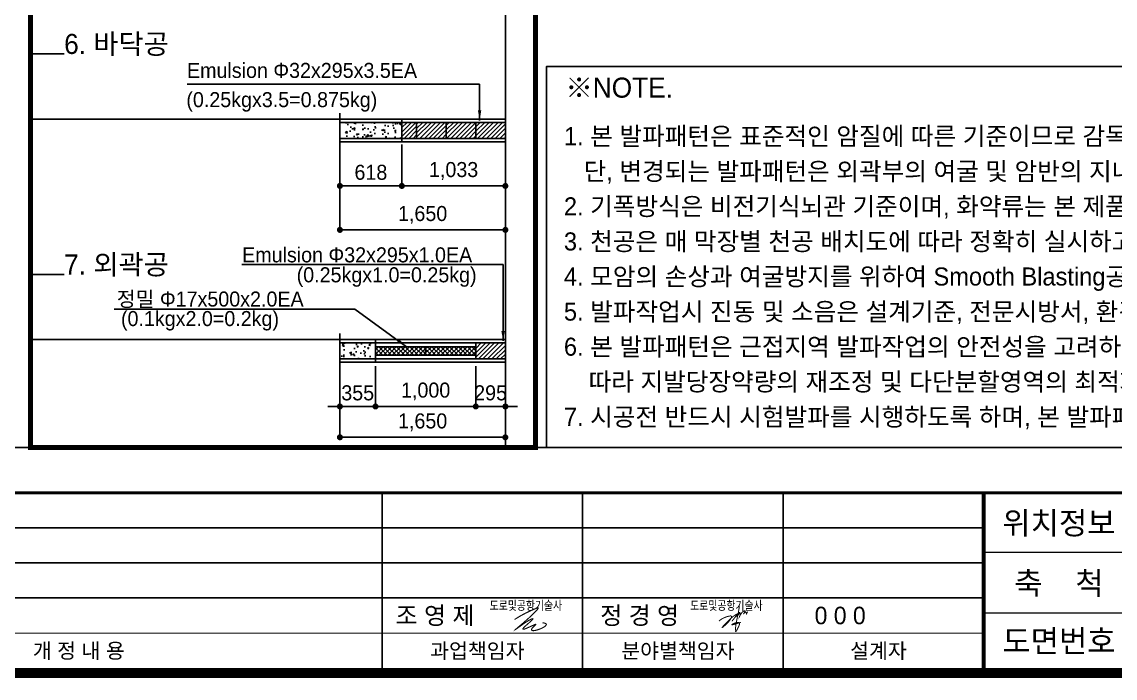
# Model space of a CAD drawing. Extents: x -689 to 317106, y 182884 to 219577.
# Drawn here: x 169863 to 180766, y 183834 to 190381 of the extents above; entities that cross this region are included whole.
import ezdxf
from ezdxf.enums import TextEntityAlignment as Align

# ---------------------------------------------------------------- set-up
doc = ezdxf.new("R2010")
doc.units = 0
doc.header["$LTSCALE"] = 500
doc.header["$MEASUREMENT"] = 0
doc.layers.get('DEFPOINTS').update_dxf_attribs({"color": 55})
doc.layers.add('0-251', color=7, linetype='Continuous', true_color=0x6e6e6e)
doc.layers.add('0-252', color=7, linetype='Continuous', true_color=0xa0a0a0)
for name, color, linetype in [('A-DIM01', 1, 'Continuous'), ('CX-BORD-LIN1', 7, 'Continuous'), ('CX-BORD-LIN2', 7, 'Continuous'), ('CZ-TEX0', 7, 'Continuous'), ('CZ-TEX1', 7, 'Continuous'), ('CZ-TEX2', 7, 'Continuous'), ('CZ-TEX3', 7, 'Continuous'), ('CZ-TEXT', 3, 'Continuous'), ('CZ-TEXT-04', 6, 'Continuous'), ('TU-BLOCK-DMP', 7, 'Continuous'), ('TU-BLOCK-EXP', 1, 'Continuous'), ('TU-HOLE-EXEC', 3, 'Continuous'), ('TU-LEAD-LINE', 1, 'Continuous'), ('TU-LEAD-TEX1', 3, 'Continuous')]:
    doc.layers.add(name, color=color, linetype=linetype)
doc.styles.add('GTXT', font='')
doc.styles.add('TB_BTXT', font='')
doc.styles.add('TB_TEXT', font='')
doc.styles.add('돋움', font='')
doc.styles.add('돋움체', font='')
doc.styles.get('GTXT').set_extended_font_data('Dotum')
doc.styles.get('TB_BTXT').set_extended_font_data('Dotum')
doc.styles.get('TB_TEXT').set_extended_font_data('Dotum')
doc.styles.get('돋움').set_extended_font_data('Dotum')
doc.styles.get('돋움체').set_extended_font_data('Dotum')
doc.linetypes.add('CFZ008', pattern='A,0.9,-0.2,[106,KHCLINE.shx,S=0.00606,R=180,X=0,Y=0],0.9', length=2)
doc.dimstyles.new('D_50', dxfattribs={"dimscale": 50, "dimtxt": 3, "dimasz": 1.2, "dimexe": 0, "dimexo": 0, "dimgap": 1.2, "dimtad": 1, "dimdec": 0, "dimrnd": 0.0005, "dimdsep": 46, "dimlunit": 6, "dimtxsty": '돋움체', "dimblk": 'DOT', "dimcen": 0.09, "dimclrd": 1, "dimclre": 1, "dimclrt": 1, "dimaunit": 1, "dimadec": 0, "dimazin": 0, "dimtfac": 1, "dimtdec": 0, "dimtix": 1, "dimtmove": 2, "dimatfit": 0, "dimfxl": 1, "dimtvp": 2, "dimtolj": 1, "dimtzin": 0, "dimlwd": -1, "dimlwe": -1, "dimarcsym": 0})

# ---------------------------------------------------------------- blocks, each defined once
blk = doc.blocks.new('_Dot')
at = {"color": 0, "linetype": 'ByBlock', "lineweight": -2}
blk.add_line((-0.5, 0), (-1, 0), dxfattribs=at)
at = {"color": 0, "linetype": 'ByBlock', "const_width": 0.5}
blk.add_lwpolyline([(-0.25, 0, 1), (0.25, 0, 1)], format="xyb", close=True, dxfattribs=at)
blk = doc.blocks.new('*D223')
at = {"layer": 'A-DIM01', "color": 1, "ltscale": 10, "transparency": 16777216}
for p, q in [((174389.8041586591, 186945.8605255199), (174389.8041586591, 186544.2786916251)), ((174684.804158681, 186945.8605255199), (174684.804158681, 186544.2786916251)), ((174329.8041586591, 186544.2786916251), (174269.8041586591, 186544.2786916251)), ((174389.8041586591, 186544.2786916251), (174684.804158681, 186544.2786916251)), ((174744.804158681, 186544.2786916251), (174804.804158681, 186544.2786916251))]:
    blk.add_line(p, q, dxfattribs=at)
at = {"layer": 'DEFPOINTS', "color": 0, "ltscale": 10, "transparency": 16777216}
for p in [(174389.8041586591, 186945.8605255199), (174684.804158681, 186945.8605255199), (174684.804158681, 186544.2786916251)]:
    blk.add_point(p, dxfattribs=at)
at = {"layer": 'A-DIM01', "color": 1, "ltscale": 10, "transparency": 16777216, "xscale": 60, "yscale": 60, "zscale": 60}
blk.add_blockref('_Dot', (174389.8041586591, 186544.2786916251), dxfattribs=at)
at = {"layer": 'A-DIM01', "color": 1, "ltscale": 10, "transparency": 16777216, "xscale": 60, "yscale": 60, "zscale": 60, "rotation": 180}
blk.add_blockref('_Dot', (174684.804158681, 186544.2786916251), dxfattribs=at)
at = {"layer": 'A-DIM01', "color": 1, "ltscale": 10, "transparency": 16777216, "insert": (174537.3041586701, 186679.3804555328), "char_height": 150, "attachment_point": 5, "style": '돋움체'}
blk.add_mtext('\\A1;295', dxfattribs=at)
blk = doc.blocks.new('*D224')
at = {"layer": 'A-DIM01', "color": 1, "ltscale": 10, "transparency": 16777216}
for p, q in [((173034.804158674, 186636.3246527075), (173034.804158674, 186236.8717221009)), ((174684.804158681, 186636.3246527075), (174684.804158681, 186236.8717221009)), ((173094.804158674, 186236.8717221009), (174624.804158681, 186236.8717221009))]:
    blk.add_line(p, q, dxfattribs=at)
at = {"layer": 'DEFPOINTS', "color": 0, "ltscale": 10, "transparency": 16777216}
for p in [(173034.804158674, 186636.3246527075), (174684.804158681, 186636.3246527075), (174684.804158681, 186236.8717221009)]:
    blk.add_point(p, dxfattribs=at)
at = {"layer": 'A-DIM01', "color": 1, "ltscale": 10, "transparency": 16777216, "xscale": 60, "yscale": 60, "zscale": 60, "rotation": 180}
blk.add_blockref('_Dot', (173034.804158674, 186236.8717221009), dxfattribs=at)
at = {"layer": 'A-DIM01', "color": 1, "ltscale": 10, "transparency": 16777216, "xscale": 60, "yscale": 60, "zscale": 60}
blk.add_blockref('_Dot', (174684.804158681, 186236.8717221009), dxfattribs=at)
at = {"layer": 'A-DIM01', "color": 1, "ltscale": 10, "transparency": 16777216, "insert": (173859.8041586775, 186386.4239609068), "char_height": 150, "attachment_point": 5, "style": '돋움체'}
blk.add_mtext('\\A1;1,650', dxfattribs=at)
blk = doc.blocks.new('*D225')
at = {"layer": 'A-DIM01', "color": 1, "ltscale": 10, "transparency": 16777216}
for p, q in [((173389.804158668, 186945.8605255199), (173389.804158668, 186544.2786916251)), ((174389.8041586591, 186945.8605255199), (174389.8041586591, 186544.2786916251)), ((173449.804158668, 186544.2786916251), (174329.8041586591, 186544.2786916251))]:
    blk.add_line(p, q, dxfattribs=at)
at = {"layer": 'DEFPOINTS', "color": 0, "ltscale": 10, "transparency": 16777216}
for p in [(173389.804158668, 186945.8605255199), (174389.8041586591, 186945.8605255199), (174389.8041586591, 186544.2786916251)]:
    blk.add_point(p, dxfattribs=at)
at = {"layer": 'A-DIM01', "color": 1, "ltscale": 10, "transparency": 16777216, "xscale": 60, "yscale": 60, "zscale": 60, "rotation": 180}
blk.add_blockref('_Dot', (173389.804158668, 186544.2786916251), dxfattribs=at)
at = {"layer": 'A-DIM01', "color": 1, "ltscale": 10, "transparency": 16777216, "xscale": 60, "yscale": 60, "zscale": 60}
blk.add_blockref('_Dot', (174389.8041586591, 186544.2786916251), dxfattribs=at)
at = {"layer": 'A-DIM01', "color": 1, "ltscale": 10, "transparency": 16777216, "insert": (173889.8041586636, 186693.8309304311), "char_height": 150, "attachment_point": 5, "style": '돋움체'}
blk.add_mtext('\\A1;1,000', dxfattribs=at)
blk = doc.blocks.new('*D226')
at = {"layer": 'A-DIM01', "color": 1, "ltscale": 10, "transparency": 16777216}
for p, q in [((173034.804158674, 186945.8605255199), (173034.804158674, 186544.2786916251)), ((173389.804158668, 186945.8605255199), (173389.804158668, 186544.2786916251)), ((172974.804158674, 186544.2786916251), (172914.804158674, 186544.2786916251)), ((173034.804158674, 186544.2786916251), (173389.804158668, 186544.2786916251)), ((173449.804158668, 186544.2786916251), (173509.804158668, 186544.2786916251))]:
    blk.add_line(p, q, dxfattribs=at)
at = {"layer": 'DEFPOINTS', "color": 0, "ltscale": 10, "transparency": 16777216}
for p in [(173034.804158674, 186945.8605255199), (173389.804158668, 186945.8605255199), (173389.804158668, 186544.2786916251)]:
    blk.add_point(p, dxfattribs=at)
at = {"layer": 'A-DIM01', "color": 1, "ltscale": 10, "transparency": 16777216, "xscale": 60, "yscale": 60, "zscale": 60}
blk.add_blockref('_Dot', (173034.804158674, 186544.2786916251), dxfattribs=at)
at = {"layer": 'A-DIM01', "color": 1, "ltscale": 10, "transparency": 16777216, "xscale": 60, "yscale": 60, "zscale": 60, "rotation": 180}
blk.add_blockref('_Dot', (173389.804158668, 186544.2786916251), dxfattribs=at)
at = {"layer": 'A-DIM01', "color": 1, "ltscale": 10, "transparency": 16777216, "insert": (173212.304158671, 186679.3804555328), "char_height": 150, "attachment_point": 5, "style": '돋움체'}
blk.add_mtext('\\A1;355', dxfattribs=at)
blk = doc.blocks.new('*D242')
at = {"layer": 'A-DIM01', "color": 1, "ltscale": 10, "transparency": 16777216}
for p, q in [((173652.3041586815, 189159.2786916251), (173652.3041586815, 188744.2786916251)), ((174684.8041586815, 189159.2786916251), (174684.8041586815, 188744.2786916251)), ((173712.3041586815, 188744.2786916251), (174624.8041586815, 188744.2786916251))]:
    blk.add_line(p, q, dxfattribs=at)
at = {"layer": 'DEFPOINTS', "color": 0, "ltscale": 10, "transparency": 16777216}
for p in [(173652.3041586815, 189159.2786916251), (174684.8041586815, 189159.2786916251), (174684.8041586815, 188744.2786916251)]:
    blk.add_point(p, dxfattribs=at)
at = {"layer": 'A-DIM01', "color": 1, "ltscale": 10, "transparency": 16777216, "xscale": 60, "yscale": 60, "zscale": 60, "rotation": 180}
blk.add_blockref('_Dot', (173652.3041586815, 188744.2786916251), dxfattribs=at)
at = {"layer": 'A-DIM01', "color": 1, "ltscale": 10, "transparency": 16777216, "xscale": 60, "yscale": 60, "zscale": 60}
blk.add_blockref('_Dot', (174684.8041586815, 188744.2786916251), dxfattribs=at)
at = {"layer": 'A-DIM01', "color": 1, "ltscale": 10, "transparency": 16777216, "insert": (174168.5541586815, 188893.8309304311), "char_height": 150, "attachment_point": 5, "style": '돋움체'}
blk.add_mtext('\\A1;1,033', dxfattribs=at)
blk = doc.blocks.new('*D243')
at = {"layer": 'A-DIM01', "color": 1, "ltscale": 10, "transparency": 16777216}
for p, q in [((173034.804158674, 189159.2786916251), (173034.804158674, 188744.2786916251)), ((173652.3041586815, 189159.2786916251), (173652.3041586815, 188744.2786916251)), ((173094.804158674, 188744.2786916251), (173592.3041586815, 188744.2786916251))]:
    blk.add_line(p, q, dxfattribs=at)
at = {"layer": 'DEFPOINTS', "color": 0, "ltscale": 10, "transparency": 16777216}
for p in [(173034.804158674, 189159.2786916251), (173652.3041586815, 189159.2786916251), (173652.3041586815, 188744.2786916251)]:
    blk.add_point(p, dxfattribs=at)
at = {"layer": 'A-DIM01', "color": 1, "ltscale": 10, "transparency": 16777216, "xscale": 60, "yscale": 60, "zscale": 60, "rotation": 180}
blk.add_blockref('_Dot', (173034.804158674, 188744.2786916251), dxfattribs=at)
at = {"layer": 'A-DIM01', "color": 1, "ltscale": 10, "transparency": 16777216, "xscale": 60, "yscale": 60, "zscale": 60}
blk.add_blockref('_Dot', (173652.3041586815, 188744.2786916251), dxfattribs=at)
at = {"layer": 'A-DIM01', "color": 1, "ltscale": 10, "transparency": 16777216, "insert": (173343.5541586778, 188879.3804555328), "char_height": 150, "attachment_point": 5, "style": '돋움체'}
blk.add_mtext('\\A1;618', dxfattribs=at)
blk = doc.blocks.new('*D244')
at = {"layer": 'A-DIM01', "color": 1, "ltscale": 10, "transparency": 16777216}
for p, q in [((173034.804158674, 188836.3246527075), (173034.804158674, 188305.8605255155)), ((174684.8041586815, 188836.3246527075), (174684.8041586815, 188305.8605255155)), ((173094.804158674, 188305.8605255155), (174624.8041586815, 188305.8605255155))]:
    blk.add_line(p, q, dxfattribs=at)
at = {"layer": 'DEFPOINTS', "color": 0, "ltscale": 10, "transparency": 16777216}
for p in [(173034.804158674, 188836.3246527075), (174684.8041586815, 188836.3246527075), (174684.8041586815, 188305.8605255155)]:
    blk.add_point(p, dxfattribs=at)
at = {"layer": 'A-DIM01', "color": 1, "ltscale": 10, "transparency": 16777216, "xscale": 60, "yscale": 60, "zscale": 60, "rotation": 180}
blk.add_blockref('_Dot', (173034.804158674, 188305.8605255155), dxfattribs=at)
at = {"layer": 'A-DIM01', "color": 1, "ltscale": 10, "transparency": 16777216, "xscale": 60, "yscale": 60, "zscale": 60}
blk.add_blockref('_Dot', (174684.8041586815, 188305.8605255155), dxfattribs=at)
at = {"layer": 'A-DIM01', "color": 1, "ltscale": 10, "transparency": 16777216, "insert": (173859.8041586778, 188455.4127643215), "char_height": 150, "attachment_point": 5, "style": '돋움체'}
blk.add_mtext('\\A1;1,650', dxfattribs=at)
blk = doc.blocks.new('H32X295X1E')
at = {"layer": 'TU-BLOCK-EXP'}
h = blk.add_hatch(dxfattribs=at)
h.set_pattern_fill('ANSI31', color=256, scale=250, style=0)
h.set_pattern_definition([(45, (-316155.434745038, 427992.1102544627), (-22.09708691207961, 22.09708691207961), [])])
h.paths.add_polyline_path([(295, 0), (295, 160), (0, 160), (0, 0)])
at = {"layer": 'TU-BLOCK-EXP', "color": 7}
for p, q in [((0, 160), (0, 0)), ((295, 160), (295, 0)), ((295, 0), (0, 0))]:
    blk.add_line(p, q, dxfattribs=at)
blk.add_lwpolyline([(295, 160), (0, 160)], dxfattribs=at)
blk = doc.blocks.new('H32X295X0.5E')
at = {"layer": 'TU-BLOCK-EXP'}
h = blk.add_hatch(dxfattribs=at)
h.set_pattern_fill('ANSI31', color=256, scale=250, style=0)
h.set_pattern_definition([(45, (-316532.5213259541, 427992.1102544627), (-22.09708691207961, 22.09708691207961), [])])
h.paths.add_polyline_path([(147.5, 160), (0, 160), (0, 0), (147.5, 0)])
at = {"layer": 'TU-BLOCK-EXP', "color": 7}
for p, q in [((0, 160), (0, 0)), ((147.5, 160), (147.5, 0)), ((147.5, 0), (0, 0))]:
    blk.add_line(p, q, dxfattribs=at)
blk.add_lwpolyline([(147.5, 160), (0, 160)], dxfattribs=at)
blk = doc.blocks.new('H17X500X1E')
at = {"layer": 'TU-BLOCK-EXP'}
h = blk.add_hatch(dxfattribs=at)
h.set_pattern_fill('ANSI37', color=256, scale=250, style=0)
h.set_pattern_definition([(45, (-281226.4532083289, 427977.5953124692), (-22.09708691207961, 22.09708691207961), []), (135, (-281226.4532083289, 427977.5953124692), (-22.09708691207961, -22.09708691207961), [])])
h.paths.add_polyline_path([(500, 0), (500, 85), (0, 85), (0, 0)])
at = {"layer": 'TU-BLOCK-EXP', "color": 7}
for p, q in [((499.9999999912689, 85), (0, 85)), ((0, 0), (0, 85)), ((499.9999999912689, 0), (0, 0)), ((499.9999999912689, 85), (499.9999999912689, 0))]:
    blk.add_line(p, q, dxfattribs=at)
blk = doc.blocks.new('CXBLKA1')
at = {"layer": 'CX-BORD-LIN1', "color": 7, "const_width": 1.999999999999979}
blk.add_lwpolyline([(820.9999999999914, 19.99999999999977), (24.99999999999977, 19.99999999999977), (24.99999999999977, 573.9999999999941), (820.9999999999914, 573.9999999999941)], close=True, dxfattribs=at)
at = {"layer": 'CX-BORD-LIN1', "color": 7}
for points, const_width in [([(820.9999999999914, 55.99999999999943), (24.99999999999977, 55.99999999999943)], 0.5999999999999936), ([(610.9999999999934, 19.99999999999977), (610.9999999999934, 55.99999999999943)], 0.7999999999999916)]:
    blk.add_lwpolyline(points, dxfattribs=dict(at, const_width=const_width))
at = {"layer": 'CX-BORD-LIN2', "color": 7}
for points in [[(490.9999999999948, 19.99999999999977), (490.9999999999948, 55.99999999999943)], [(530.9999999999943, 19.99999999999977), (530.9999999999943, 55.99999999999943)], [(570.9999999999939, 19.99999999999977), (570.9999999999939, 55.99999999999943)], [(610.9999999999934, 48.99999999999943), (304.9999999999968, 48.99999999999943)], [(610.9999999999934, 41.99999999999955), (304.9999999999968, 41.99999999999955)], [(610.9999999999934, 34.99999999999966), (304.9999999999968, 34.99999999999966)]]:
    blk.add_lwpolyline(points, dxfattribs=at)
for points, const_width in [([(710.9999999999925, 44.10621899999956), (610.9998389999935, 44.10621899999956)], 0.2999999999999968), ([(820.9999999999914, 31.99999999999966), (611.0022599999936, 31.99999999999966)], 0.2999999999999968), ([(610.9999999999934, 27.99999999999966), (304.9999999999968, 27.99999999999966)], 0.1999999999999979)]:
    blk.add_lwpolyline(points, dxfattribs=dict(at, const_width=const_width))
at = {"layer": 'CZ-TEX2', "color": 7}
for points, const_width in [([(517.4242856789705, 30.69453167305539), (517.9625601784004, 31.04163814893975), (518.4975783559556, 31.3612192596702), (519.0216778728372, 31.65325161436592), (519.5271963902492, 31.91771182214614), (520.0064715693991, 32.15457649213005), (520.4518410714859, 32.36382223342891), (520.8556425577157, 32.54542565516596), (521.2102136892925, 32.6993633664564), (521.5091539254774, 32.82520711158924), (521.7511099177555, 32.92090917554099), (521.935990115658, 32.98401697846591), (522.063702968734, 33.01207794050635), (522.1341569265127, 33.00263948181253), (522.1472604385417, 32.95324902253486), (522.1029219543519, 32.86145398281953), (522.0010499234891, 32.72480178282083), (521.8426997528691, 32.54233354912464), (521.6335146789484, 32.31906523410269), (521.3802848955579, 32.06150649655427), (521.0898005965372, 31.77616699529469), (520.7688519757203, 31.46955638913116), (520.4242292269399, 31.14818433687498), (520.0627225440338, 30.81856049732949), (519.6911221208361, 30.48719452930984), (519.317204593311, 30.16100103565844), (518.9526923659323, 29.84851439540523), (518.6102942853071, 29.55867393160727), (518.302719198039, 29.30041896733362), (518.0426759507322, 29.08268882564533), (517.8428733899932, 28.9144228296034), (517.7160203624261, 28.8045603022769), (517.6748257146313, 28.7620405667268), (517.7272114602, 28.79214317257559), (517.8619522806475, 28.88550857564331), (518.063036024467, 29.02911745831937), (518.3144505401586, 29.20995050298523), (518.6001836762175, 29.41498839201834), (518.9042232811438, 29.63121180781611), (519.2105572034304, 29.8456014327441), (519.5031732915761, 30.0451379491956), (519.7689651348604, 30.21930811175678), (520.0064492856786, 30.36762296385643), (520.2170480372124, 30.49209962111598), (520.4021836826468, 30.59475519916493), (520.5632785151563, 30.67760681364064), (520.7017548279244, 30.74267158016863), (520.819034914133, 30.79196661437825), (520.9165410669598, 30.82750903189906), (520.9951373391714, 30.85071234590421), (521.0534548219006, 30.86057565974608), (521.0895663658565, 30.85549447432074), (521.1015448217535, 30.8338642905124), (521.0874630403099, 30.79408060922513), (521.0453938722356, 30.73453893134708), (520.9734101682484, 30.65363475777442), (520.8695847790613, 30.54976358939918), (520.7336193604809, 30.42253574792687), (520.5717307886953, 30.27642083830835), (520.3917647449728, 30.11710328630368), (520.201566910598, 29.95026751768093), (520.0089829668372, 29.78159795819236), (519.8218585949735, 29.61677903360208), (519.6480394762805, 29.46149516967419), (519.4953712920336, 29.32143079216883), (519.3699638881176, 29.20100967484489), (519.2709837688425, 29.09961298344439), (519.1958616031216, 29.01536123171606), (519.1420280598794, 28.94637493339271), (519.1069138080296, 28.89077460222705), (519.0879495164909, 28.84668075195584), (519.0825658541811, 28.8122138963199), (519.0881934900166, 28.78549454906395), (519.1030277647194, 28.76512456460707), (519.1283227062348, 28.75163116008969), (519.1660970143023, 28.74602289331853), (519.2183693886786, 28.74930832211628), (519.2871585291031, 28.76249600429762), (519.3744831353238, 28.7865944976694), (519.4823619070885, 28.82261236005427), (519.6128135441439, 28.87155814926694), (519.766480369194, 28.93372984726354), (519.9384991967852, 29.0065831326018), (520.1226304644101, 29.08686310797277), (520.3126346095758, 29.1713148760756), (520.5022720697815, 29.25668353961334), (520.6853032825265, 29.33971420127716), (520.8554886853112, 29.41715196376611), (521.0065887156397, 29.48574192978324), (521.1338930942263, 29.54300089744567), (521.2388086746801, 29.58953244657867), (521.3242715938189, 29.62671185242522), (521.3932179884645, 29.6559143902445), (521.4485839954398, 29.67851533527571), (521.493305751568, 29.69588996277391), (521.5303193936686, 29.70941354797831), (521.5625610585647, 29.72046136614797), (521.592186952865, 29.7299426402273), (521.6182335623125, 29.73690238397324), (521.6389574424442, 29.7399195588441), (521.6526151487877, 29.73757312629812), (521.6574632368728, 29.72844204779341), (521.651758262235, 29.71110528478037), (521.6337567804067, 29.68414179872514), (521.6017153469152, 29.64613055108591), (521.5547087344455, 29.59627698741453), (521.4950845842745, 29.5362924896928), (521.426008754828, 29.46851492399225), (521.3506471045371, 29.39528215638831), (521.2721654918287, 29.31893205295244), (521.1937297751259, 29.24180247976803), (521.118505812864, 29.16623130289861), (521.0496594634677, 29.09455638843544), (520.9897601184061, 29.02863428439098), (520.9389913013327, 28.96839626662024), (520.8969400689348, 28.91329229291939), (520.8631934779116, 28.86277232108835), (520.8373385849504, 28.81628630892317), (520.8189624467504, 28.77328421422383), (520.8076521199977, 28.73321599479033), (520.8029946613888, 28.69553160841872), (520.8046994767172, 28.65982617896723), (520.8129653681683, 28.62627549451543), (520.8281134870316, 28.59520050920508), (520.8504649845953, 28.56692217717789), (520.8803410121463, 28.54176145257177), (520.9180627209752, 28.52003928952438), (520.963951262367, 28.50207664217762), (521.0183277876099, 28.48819446466916), (521.0815516946685, 28.47875188116971), (521.1541353682023, 28.4742606959531), (521.2366294395464, 28.4752708833221), (521.3295845400402, 28.48233241757946), (521.4335513010136, 28.49599527303187), (521.5490803538064, 28.51680942397409), (521.6767223297536, 28.54532484472086), (521.8170278601896, 28.58209150956684), (521.9698287402682, 28.62735381759291), (522.1320814203964, 28.68013386695213), (522.3000235148061, 28.73914818057977), (522.4698926377212, 28.80311328141081), (522.6379264033716, 28.87074569236864), (522.800362425983, 28.94076193639624), (522.9534383197804, 29.01187853641693), (523.0933916989911, 29.08281201535785), (523.2172937037299, 29.15250425549063), (523.3255495776433, 29.22079857636943), (523.4193980902592, 29.2877636568848), (523.5000780111127, 29.35346817592724), (523.5688281097335, 29.41798081238742), (523.6268871556548, 29.48137024515588), (523.6754939184083, 29.54370515311918), (523.7158871675232, 29.60505421517189), (523.7475470300445, 29.66547085577179), (523.7629190630572, 29.72494748164502), (523.7526901811606, 29.78346124510483), (523.7075472989491, 29.84098929844465), (523.6181773310245, 29.89750879396977), (523.4752671919778, 29.95299688398148), (523.2695037964136, 30.00743072078506), (522.9915740589231, 30.06078745667785)], 0.2181967497461301), ([(562.2255367589898, 33.60934868097518), (562.2432727119385, 33.49633879377978), (562.237476032048, 33.31189360520793), (562.2124088609748, 33.07155803975649), (562.1723333403755, 32.79087702192115), (562.1215116119065, 32.48539547619826), (562.0642058172242, 32.17065832708435), (562.0046780979852, 31.86221049907559), (561.9471905958461, 31.57559691666802), (561.8951802097803, 31.3228355819699), (561.8487828680281, 31.10183680753849), (561.8073092561474, 30.90698398354247), (561.7700700596955, 30.73266050015083), (561.7363759642299, 30.57324974753259), (561.7055376553084, 30.42313511585659), (561.6768658184881, 30.27669999529182), (561.6496711393268, 30.12832777600747), (561.6234194030468, 29.97383376577845), (561.5981967935312, 29.81476094280592), (561.5742445943278, 29.65408420289641), (561.5518040889846, 29.49477844185749), (561.5311165610493, 29.33981855549604), (561.5124232940701, 29.19217943961912), (561.4959655715946, 29.05483599003395), (561.4819846771709, 28.93076310254742), (561.470668977536, 28.82219443355221), (561.461995172182, 28.72839868178248), (561.4558870437909, 28.64790330655847), (561.4522683750437, 28.57923576720032), (561.4510629486223, 28.52092352302778), (561.4521945472079, 28.47149403336047), (561.4555869534823, 28.42947475751899), (561.4611639501269, 28.39339315482261), (561.4688802174144, 28.36215222858473), (561.4788140259835, 28.33615715808844), (561.4910745440645, 28.31618866661112), (561.5057709398873, 28.30302747742866), (561.5230123816818, 28.29745431381809), (561.5429080376783, 28.3002498990558), (561.5655670761067, 28.3121949564185), (561.5910986651973, 28.33407020918241), (561.6195529383596, 28.3663818243909), (561.6507438897235, 28.408537744152), (561.6844264785982, 28.45967135434006), (561.7203556642934, 28.51891604082961), (561.7582864061184, 28.58540518949516), (561.7979736633824, 28.65827218621107), (561.8391723953953, 28.73665041685186), (561.8816375614663, 28.81967326729222), (561.9250570254733, 28.90641843438332), (561.9688502695686, 28.99574085888529), (562.0123696804732, 29.08643979253507), (562.0549676449075, 29.17731448706913), (562.0959965495924, 29.26716419422505), (562.1348087812488, 29.35478816573912), (562.1707567265975, 29.43898565334863), (562.2031927723591, 29.51855590879035), (562.2315198746503, 29.59253276299646), (562.255343267171, 29.66088836367999), (562.2743187530173, 29.72382943774906), (562.2881021352848, 29.78156271211212), (562.2963492170694, 29.83429491367742), (562.2987158014671, 29.88223276935309), (562.2948576915734, 29.92558300604755), (562.2844306904844, 29.96455235066891), (562.2671704709659, 29.99929058551086), (562.2431321844635, 30.0297197144084), (562.2124508520933, 30.05570479658227), (562.1752614949709, 30.07711089125303), (562.1316991342118, 30.09380305764111), (562.0818987909321, 30.1056463549669), (562.0259954862476, 30.11250584245116), (561.9641242412735, 30.11424657931428), (561.8965445967547, 30.11082358525209), (561.8240141719483, 30.10255172186013), (561.7474151057405, 30.08983581121014), (561.6676295370172, 30.07308067537226), (561.5855396046644, 30.0526911364184), (561.5020274475681, 30.02907201641918), (561.4179752046141, 30.0026281374457), (561.3342650146886, 29.97376432156907), (561.2518420266769, 29.94291537770539), (561.1719034294612, 29.91063606214931), (561.0957094219232, 29.87751111804162), (561.0245202029447, 29.84412528852179), (560.9595959714073, 29.81106331673029), (560.9021969261928, 29.77890994580676), (560.8535832661827, 29.74824991889165), (560.8150151902587, 29.71966797912462), (560.7878406609842, 29.69383957975559), (560.7737586956492, 29.67180301447177), (560.7745560752254, 29.6546872870697), (560.7920195806846, 29.64362140134639), (560.8279359929982, 29.6397343610982), (560.8840920931381, 29.64415517012214), (560.9622746620759, 29.65801283221506), (561.0642704807831, 29.68243635117349), (561.1910667045016, 29.71803745805892), (561.3404519855524, 29.7633587929904), (561.5094153505263, 29.81642572335215), (561.6949458260143, 29.87526361652819), (561.8940324386076, 29.93789783990223), (562.103664214897, 30.00235376085799), (562.3208301814734, 30.06665674677981), (562.5425193649281, 30.12883216505157)], 0.1963770747715171), ([(558.1870756613621, 30.41122862952521), (558.3888693258882, 30.55932174764901), (558.5708422042968, 30.68469382132695), (558.7353998962469, 30.79008762951813), (558.8849480013968, 30.87824595118118), (559.0218921194056, 30.95191156527521), (559.1486378499321, 31.01382725075882), (559.267590792635, 31.06673578659082), (559.3811565471733, 31.11337995173013), (559.4912747975345, 31.15605146479196), (559.5980215650223, 31.19523780301701), (559.7010069552691, 31.23097538330303), (559.7998410739074, 31.26330062254648), (559.8941340265696, 31.29224993764497), (559.9834959188884, 31.31785974549577), (560.0675368564958, 31.34016646299615), (560.1458669450247, 31.35920650704306), (560.2182206742509, 31.37502006643308), (560.284830070525, 31.38766241756009), (560.3460515443409, 31.39719260871778), (560.4022415061921, 31.40366968819915), (560.4537563665732, 31.40715270429741), (560.5009525359778, 31.40770070530573), (560.5441864249, 31.40537273951763), (560.5838144438336, 31.40022785522629), (560.619978557537, 31.39214391103815), (560.6519629478265, 31.38027400681316), (560.6788373507823, 31.36359005272389), (560.699671502485, 31.34106395894385), (560.7135351390152, 31.3116676356461), (560.7194979964531, 31.27437299300334), (560.7166298108795, 31.22815194118862), (560.7040003183746, 31.17197639037515), (560.6809011019401, 31.10517564371661), (560.6475111322599, 31.02850857628722), (560.6042312269396, 30.94309145614332), (560.5514622035845, 30.8500405513401), (560.4896048797998, 30.75047212993291), (560.4190600731906, 30.64550245997762), (560.3402286013625, 30.53624780952923), (560.2535112819204, 30.42382444664345), (560.1594158180709, 30.309299453942), (560.0588774554251, 30.19354317231168), (559.9529383251951, 30.07737675720595), (559.8426405585932, 29.96162136407749), (559.7290262868316, 29.84709814837947), (559.6131376411228, 29.73462826556535), (559.4960167526787, 29.62503287108783), (559.3787057527118, 29.5191331204002), (559.2627719939528, 29.41818471331139), (559.1518837152086, 29.32518152705225), (559.0502343768042, 29.24355198321071), (558.9620174390649, 29.17672450337306), (558.8914263623161, 29.12812750912657), (558.8426546068829, 29.10118942205867), (558.8198956330908, 29.09933866375614), (558.827342901265, 29.12600365580591), (558.867583777526, 29.1831686345894), (558.9367812511757, 29.26704109566477), (559.0294922173117, 29.37238434938383), (559.140273571031, 29.49396170609904), (559.263682207431, 29.62653647616253), (559.3942750216089, 29.76487196992628), (559.5266089086621, 29.90373149774259), (559.6552407636876, 30.03787836996344), (559.7757546902617, 30.16305082504439), (559.8878436258748, 30.27888681385137), (559.9922277164962, 30.38599921535388), (560.0896271080952, 30.48500090852127), (560.1807619466412, 30.57650477232241), (560.2663523781033, 30.66112368572713), (560.347118548451, 30.73947052770445), (560.4237806036534, 30.81215817722374), (560.4974945457546, 30.88015048251695), (560.5711598010988, 30.94581516886783), (560.6481116521046, 31.0118709308216), (560.7316853811905, 31.08103646292513), (560.8252162707753, 31.15603045972395), (560.932039603278, 31.23957161576443), (561.0554906611171, 31.33437862559245), (561.1989047267115, 31.44317018375421), (561.3603640004037, 31.56320830155104), (561.5169383542321, 31.66992825730531), (561.6404445781594, 31.73330864609485), (561.7026994621476, 31.72332806299715), (561.6755197961593, 31.60996510309038), (561.5307223701566, 31.36319836145219), (561.2401239741021, 30.95300643316027), (560.7755413979579, 30.34936791329208)], 0.1963770747715171), ([(561.7101776186456, 31.71737124785257), (562.0997475737246, 31.99857249976636), (562.2971249574865, 32.11636863726209), (562.3422007809161, 32.10611134634317), (562.2748660549978, 32.00315231301298), (562.1350117907162, 31.84284322327476), (561.9625289990562, 31.66053576313157), (561.7973086910021, 31.49158161858731), (561.6792418775386, 31.37133247564456), (561.6387915641214, 31.32629450028038), (561.6687087340902, 31.34759177836579), (561.7523163652556, 31.41750287574496), (561.8729374354286, 31.51830635826258), (562.0138949224199, 31.63228079176251), (562.1585118040401, 31.74170474208977), (562.2901110581004, 31.82885677508821), (562.3920156624112, 31.87601545660235), (562.451791970758, 31.87064615172656), (562.4739798408251, 31.82096142255483), (562.4673625062716, 31.74036063043082), (562.4407232007565, 31.64224313669822), (562.4028451579384, 31.54000830270084), (562.3625116114767, 31.44705548978254), (562.3285057950301, 31.37678405928731), (562.3096109422577, 31.34259337255849), (562.3127404829415, 31.3542310548065), (562.3373286313562, 31.40683778670586), (562.380939797899, 31.49190251279833), (562.4411383929679, 31.60091417762487), (562.5154888269604, 31.72536172572658), (562.6015555102741, 31.85673410164505), (562.6969028533069, 31.98652024992123), (562.799095266456, 32.10620911509639), (562.9053706499719, 32.20864453947304), (563.0116608635159, 32.29208995639805), (563.1135712566019, 32.35616369697935), (563.2067071787441, 32.40048409232553), (563.2866739794565, 32.42466947354405), (563.3490770082531, 32.42833817174368), (563.3895216146478, 32.41110851803199), (563.4036131481546, 32.37259884351747), (563.3890517013691, 32.31366080675552), (563.3519163392128, 32.24007937609302), (563.3003808696882, 32.1588728473238), (563.2426191007982, 32.07705951624222), (563.1868048405455, 32.00165767864232), (563.141111896933, 31.93968563031826), (563.1137140779634, 31.89816166706407), (563.1127851916397, 31.88410408467411), (563.1437687153423, 31.90166174929508), (563.2011868039629, 31.9435058084855), (563.2768312817709, 31.99943798015628), (563.3624939730362, 32.05925998221861), (563.449966702028, 32.11277353258405), (563.5310412930157, 32.14978034916299), (563.597509570269, 32.16008214986714), (563.6411633580574, 32.13348065260721), (563.6571938848658, 32.06544965469678), (563.654389996041, 31.97415127105673), (563.6449399411454, 31.88341969601108), (563.641031969741, 31.8170891238829), (563.6548543313903, 31.79899374899609), (563.6985952756555, 31.8529677656737), (563.7844430520989, 32.00284536823943), (563.9245859102828, 32.27246075101653)], 0.1963770747715171)]:
    blk.add_lwpolyline(points, dxfattribs=dict(at, const_width=const_width))
at = {"layer": 'CZ-TEX0', "color": 7, "style": 'TB_BTXT'}
blk.add_attdef('UD_TITLE', text='', height=9.999999999999895, dxfattribs=at).set_placement((422.9999999999955, 552.9999999999941), align=Align.MIDDLE_CENTER)
at = {"layer": 'CZ-TEX1', "color": 7, "style": 'TB_BTXT'}
blk.add_attdef('PI_CNAME', text='', height=4.999999999999948, dxfattribs=at).set_placement((39.99999999999955, 551.9999999999941), align=Align.BOTTOM_LEFT)
blk.add_attdef('UD_SUBTITLE', text='', height=6.999999999999926, dxfattribs=at).set_placement((422.9999999999955, 537.9999999999943), align=Align.MIDDLE_CENTER)
at = {"layer": 'CZ-TEX2', "color": 7, "style": 'TB_TEXT'}
for s, height, p in [('위치정보', 4.499999999999952, (625.9999999999934, 49.99999999999943)), ('축    척', 4.499999999999952, (625.9999999999934, 37.99999999999955)), ('도면번호', 4.499999999999952, (625.9999999999934, 26.49999999999977)), ('개 정 내 용', 2.999999999999968, (430.4999999999955, 24.49999999999977)), ('과업책임자', 2.999999999999968, (509.9999999999945, 24.49999999999977)), ('분야별책임자', 2.999999999999968, (549.9999999999943, 24.49999999999977)), ('설계자', 2.999999999999968, (589.9999999999939, 24.49999999999977))]:
    blk.add_text(s, height=height, dxfattribs=at).set_placement(p, align=Align.MIDDLE)
at = {"layer": 'CZ-TEX2', "color": 7, "style": 'TB_TEXT', "width": 0.8}
for p in [(519.6726004846004, 33.53390227988933), (559.6726004845999, 33.53390227988933)]:
    blk.add_text('도로및공항기술사', height=1.800000000000088, dxfattribs=at).set_placement(p, align=Align.MIDDLE)
at = {"layer": 'CZ-TEX2', "color": 7}
for tag, height, style, p in [('UD_CDNAME', 3.999999999999958, 'TB_BTXT', (41.99999999999955, 543.9999999999941)), ('DA_STDNAME', 2.999999999999968, 'TB_TEXT', (783.4937835419117, 13.49999999999989))]:
    blk.add_attdef(tag, text='', height=height, dxfattribs=dict(at, style=style)).set_placement(p, align=Align.BOTTOM_LEFT)
at = {"layer": 'CZ-TEX2', "color": 7, "style": 'TB_TEXT'}
for tag, height, p in [('DC_RNUM4', 2.999999999999968, (319.9999999999966, 51.99999999999943)), ('DC_RDATE4', 3.499999999999963, (352.9999999999961, 52.49999999999943)), ('DC_RAPP4', 3.499999999999963, (501.5575275218362, 52.49999999999943)), ('DC_RCHK4', 3.499999999999963, (542.3612466057737, 52.49999999999943)), ('DC_RDGN4', 3.499999999999963, (582.3612466057732, 52.49999999999943)), ('FI_NAME', 4.499999999999952, (779.9999999999918, 50.99999999999943)), ('PI_TITLE', 4.499999999999952, (242.9999999999975, 49.99999999999943)), ('UD_CDIST', 4.499999999999952, (675.999999999993, 49.99999999999943)), ('DC_RNUM3', 2.999999999999968, (319.9999999999966, 44.99999999999955)), ('DC_RDATE3', 3.499999999999963, (352.9999999999961, 45.39999999999952)), ('DC_RAPP3', 3.499999999999963, (501.5575275218362, 45.39999999999952)), ('DC_RCHK3', 3.499999999999963, (542.3612466057737, 45.39999999999952)), ('DC_RDGN3', 3.499999999999963, (582.3612466057732, 45.39999999999952)), ('DI_TITLE', 4.499999999999952, (779.9999999999918, 43.99999999999955)), ('PI_CDNAME', 4.499999999999952, (242.9999999999975, 37.99999999999955)), ('DC_RNUM2', 2.999999999999968, (319.9999999999966, 37.99999999999955)), ('DC_RDATE2', 3.499999999999963, (352.9999999999961, 38.49999999999955)), ('DC_RAPP2', 3.499999999999963, (501.5575275218362, 38.49999999999955)), ('DC_RCHK2', 3.499999999999963, (542.3612466057737, 38.49999999999955)), ('DC_RDGN2', 3.499999999999963, (582.3612466057732, 38.49999999999955)), ('DA_HSCALE', 4.499999999999952, (658.499999999993, 37.99999999999955)), ('DA_VSCALE', 4.499999999999952, (692.9999999999927, 37.99999999999955)), ('DI_SUBTITLE', 3.499999999999963, (779.9999999999918, 36.99999999999966)), ('DC_RDATE1', 3.499999999999963, (352.9999999999961, 31.49999999999966)), ('DC_RAPP1', 3.499999999999963, (501.5575275218362, 31.49999999999966)), ('DC_RCHK1', 3.499999999999963, (542.3612466057737, 31.49999999999966)), ('DC_RDGN1', 3.499999999999963, (582.3612466057732, 31.49999999999966)), ('DC_RNUM1', 2.999999999999968, (319.9999999999966, 30.99999999999966)), ('PA_CCLASS', 4.499999999999952, (203.999999999998, 26.49999999999977)), ('PI_STAGE', 4.499999999999952, (282.999999999997, 26.49999999999977)), ('DI_DRWNO', 4.499999999999952, (675.999999999993, 26.49999999999977)), ('DA_PAGENO', 4.499999999999952, (779.9999999999918, 26.49999999999977))]:
    blk.add_attdef(tag, text='', height=height, dxfattribs=at).set_placement(p, align=Align.MIDDLE_CENTER)
for tag, p in [('DC_RDES4', (376.9999999999961, 52.49999999999943)), ('DC_RDES3', (376.9999999999961, 45.39999999999952)), ('DC_RDES2', (376.9999999999961, 38.49999999999955)), ('DC_RDES1', (377.0347148800176, 31.49999999999966))]:
    blk.add_attdef(tag, text='', height=3.499999999999963, dxfattribs=at).set_placement(p, align=Align.MIDDLE_LEFT)
at = {"layer": 'CZ-TEX3', "color": 7, "style": 'TB_TEXT', "flags": 1}
for tag, p in [('PI_ID', (23.99999999999977, 15.99999999999989)), ('PI_CCODE', (30.99999999999966, 15.99999999999989)), ('PA_DSDATE', (46.99999999999955, 15.99999999999989)), ('PA_DEDATE', (63.99999999999932, 15.99999999999989)), ('PA_CSDATE', (80.99999999999909, 15.99999999999989)), ('PA_CEDATE', (97.99999999999898, 15.99999999999989)), ('PA_CFDATE', (113.9999999999987, 15.99999999999989)), ('EI_ENAME', (131.9999999999986, 15.99999999999989)), ('EI_DEPT', (145.9999999999984, 15.99999999999989)), ('EI_PERSON', (157.9999999999984, 15.99999999999989)), ('EI_EMAIL', (173.9999999999982, 15.99999999999989)), ('CI_CATEG', (188.999999999998, 15.99999999999989)), ('CI_ROLE', (203.999999999998, 15.99999999999989)), ('CI_ONAME', (215.9999999999978, 15.99999999999989)), ('CI_ADDR', (231.9999999999975, 15.99999999999989)), ('CI_TEL', (245.9999999999975, 15.99999999999989)), ('CI_FAX', (256.9999999999973, 15.99999999999989)), ('CI_HPADDR', (269.999999999997, 15.99999999999989)), ('CI_CODE', (286.999999999997, 15.99999999999989)), ('CI_DEPT', (299.9999999999968, 15.99999999999989)), ('CI_PERSON', (311.9999999999966, 15.99999999999989)), ('CI_EMAIL', (328.9999999999966, 15.99999999999989)), ('CI_PROLE', (341.9999999999964, 15.99999999999989)), ('DI_MANCODE', (356.9999999999961, 15.99999999999989)), ('DI_CATEG', (376.9999999999961, 15.99999999999989)), ('DI_LDATE', (391.9999999999959, 15.99999999999989)), ('DI_PCLASS', (406.9999999999957, 15.99999999999989)), ('DI_MMCLASS', (423.9999999999955, 15.99999999999989)), ('DI_MSCLASS', (442.9999999999952, 15.99999999999989)), ('DI_ECLASS', (461.9999999999952, 15.99999999999989)), ('DI_FNAME', (477.999999999995, 15.99999999999989)), ('DC_ONAME', (492.9999999999948, 15.99999999999989)), ('DC_NNAME', (509.9999999999945, 15.99999999999989)), ('FI_CODE', (528.9999999999943, 15.99999999999989)), ('FI_CLASS', (544.9999999999943, 15.99999999999989)), ('FI_ICODE1', (562.9999999999941, 15.99999999999989)), ('FI_ICODE2', (580.9999999999939, 15.99999999999989)), ('------------', (596.9999999999939, 15.99999999999989))]:
    blk.add_attdef(tag, p, '', height=1.999999999999979, dxfattribs=at)

msp = doc.modelspace()

# ---------------------------------------------------------------- hatches: boundary and pattern name
at = {"layer": 'TU-BLOCK-DMP'}
h = msp.add_hatch(dxfattribs=at)
h.set_pattern_fill('AR-CONC', color=256, scale=20, style=0)
h.set_pattern_definition([(49.99999999999999, (-156387.0676862188, 612538.2388683725), (143.4520365201507, -12.55042699651902), [15, -165]), (355, (-156387.0676862188, 612538.2388683725), (-27.7502667226, 150.4384267400024), [12, -132]), (100.4514, (-156375.1133502192, 612537.1930003725), (115.7018763428043, 137.8879084121907), [12.7480379999999, -140.2284223999985]), (46.18420000000002, (-156387.0676862188, 612578.2388683725), (213.4482097251289, -33.10380286580362), [22.4999999999998, -247.4999999999984]), (96.6356, (-156369.2803372192, 612575.4802069725), (186.9325411097406, 194.8235741800883), [19.1220576, -210.3426]), (351.1842, (-156387.0676862188, 612578.2388683725), (186.9323890267254, 194.823720185065), [18, -198]), (21, (-156367.0676862188, 612568.2388683725), (119.3814104236923, -80.52377813306775), [15, -165]), (326.0000000000001, (-156367.0676862188, 612568.2388683725), (48.66306638431634, 145.0300090093706), [12, -132]), (71.4514, (-156357.1192396191, 612561.5285471724), (168.044525716298, 64.50609934199048), [12.748038, -140.2284224]), (37.50000000000001, (-156387.0676862188, 612538.2388683725), (2.431971063458128, 66.5787707662623), [0, -130.4, 0, -134, 0, -132.5]), (7.499999999999999, (-156387.0676862188, 612538.2388683725), (52.61390748842972, 78.88234237647205), [0, -76.39999999999999, 0, -127.4, 0, -50.5]), (327.5, (-156431.6676862189, 612538.2388683725), (106.7644872344818, -4.510974346875955), [0, -50, 0, -156, 0, -207]), (317.5, (-156451.6676862189, 612538.2388683725), (116.6372338684772, 20.02099646646353), [0, -65, 0, -103.6, 0, -147])])
h.paths.add_polyline_path([(173652.3041586815, 189218.3605255211), (173652.3041586815, 189378.3605255211), (173084.8041586745, 189378.3605255211), (173084.804158674, 189218.3605255211)])
h = msp.add_hatch(dxfattribs=at)
h.set_pattern_fill('AR-CONC', color=256, scale=20, style=0)
h.set_pattern_definition([(49.99999999999999, (-130530.5548534049, 617188.2388683725), (143.4520365201507, -12.55042699651902), [15, -165]), (355, (-130530.5548534049, 617188.2388683725), (-27.7502667226, 150.4384267400024), [12, -132]), (100.4514, (-130518.6005174053, 617187.1930003725), (115.7018763428043, 137.8879084121907), [12.74803799999991, -140.2284223999985]), (46.18420000000002, (-130530.5548534049, 617228.2388683725), (213.4482097251289, -33.10380286580362), [22.49999999999981, -247.4999999999985]), (96.6356, (-130512.7675044053, 617225.4802069725), (186.9325411097406, 194.8235741800883), [19.1220576, -210.3426]), (351.1842, (-130530.5548534049, 617228.2388683725), (186.9323890267254, 194.823720185065), [18, -198]), (21, (-130510.5548534049, 617218.2388683725), (119.3814104236923, -80.52377813306775), [15, -165]), (326.0000000000001, (-130510.5548534049, 617218.2388683725), (48.66306638431634, 145.0300090093706), [12, -132]), (71.4514, (-130500.6064068052, 617211.5285471724), (168.044525716298, 64.50609934199048), [12.748038, -140.2284224]), (37.50000000000001, (-130530.5548534049, 617188.2388683725), (2.431971063458128, 66.5787707662623), [0, -130.4, 0, -134, 0, -132.5]), (7.499999999999999, (-130530.5548534049, 617188.2388683725), (52.61390748842972, 78.88234237647205), [0, -76.39999999999999, 0, -127.4, 0, -50.5]), (327.5, (-130575.154853405, 617188.2388683725), (106.7644872344818, -4.510974346875955), [0, -50, 0, -156, 0, -207]), (317.5, (-130595.154853405, 617188.2388683725), (116.6372338684772, 20.02099646646353), [0, -65, 0, -103.6, 0, -147])])
h.paths.add_polyline_path([(173339.804158668, 187018.3605255211), (173339.804158668, 187178.3605255211), (173034.804158674, 187178.3605255211), (173034.804158674, 187018.3605255211)])

# ---------------------------------------------------------------- linework, layer by layer
at = {"layer": '0-251', "const_width": 50}
msp.add_lwpolyline([(169949.5695264073, 201309.9473332275), (174984.8041586885, 201309.9473332275), (174984.8041586885, 186134.306984012), (169949.5695264073, 186134.306984012)], close=True, dxfattribs=at)
at = {"layer": '0-252', "color": 7}
msp.add_lwpolyline([(175093.6830644057, 189934.3069046467), (175093.6830644057, 189934.3069046467), (175093.6830644621, 186134.3069046467), (189576.5818828861, 186134.306983942), (189576.5818828251, 189934.3069046467), (175093.6830644057, 189934.3069046467)], dxfattribs=at)
at = {"layer": 'DEFPOINTS'}
for p, q in [((174684.8041586815, 201309.9473332275), (174684.8041586815, 186134.306983942)), ((170284.804158688, 190060.8605255199), (169940.6907403948, 190060.8605255199)), ((174684.804158674, 189410.8605255199), (169940.6907404018, 189410.8605255199)), ((173652.3041586815, 189185.8605255222), (173652.3041586815, 189410.8605255199)), ((174684.804158674, 189378.3605255211), (173034.804158674, 189378.3605255211)), ((174684.8041586591, 189218.3605255211), (173034.804158674, 189218.3605255211)), ((170284.804158688, 187860.8605255199), (169940.6907403948, 187860.8605255199)), ((174684.804158681, 187210.8605255199), (169940.6907404018, 187210.8605255199)), ((173389.804158668, 186985.8605255222), (173389.804158668, 187210.8605255199)), ((174684.804158674, 186985.860525522), (174684.804158674, 187210.8605255199)), ((174684.804158674, 187178.3605255211), (173034.804158674, 187178.3605255211)), ((174684.8041586591, 187018.3605255211), (173034.804158674, 187018.3605255211))]:
    msp.add_line(p, q, dxfattribs=at)
at = {"layer": 'DEFPOINTS', "linetype": 'ByBlock', "ltscale": 10}
for p, q in [((173034.804158674, 189410.8605255199), (173034.804158674, 189185.860525522)), ((173034.804158674, 187210.8605255199), (173034.804158674, 186985.860525522))]:
    msp.add_line(p, q, dxfattribs=at)
at = {"layer": 'DEFPOINTS'}
for points in [[(151526.5818828861, 211034.306983942), (189576.5818828861, 211034.306983942), (189576.5818828861, 186134.306983942), (151526.5818827589, 186134.3069841246)], [(169949.5695264073, 201309.9473332275), (174984.8041586885, 201309.9473332275), (174984.8041586885, 186134.306983942), (169940.6907403948, 186134.306983942)]]:
    msp.add_lwpolyline(points, close=True, dxfattribs=at)
at = {"layer": 'TU-HOLE-EXEC'}
for p, q in [((173034.8041586815, 189410.8605255199), (173034.8041586815, 189470.7668295636)), ((173034.804158674, 189125.9542214762), (173034.804158674, 189185.8605255199)), ((173034.804158681, 187210.8605255199), (173034.804158681, 187270.7668295636)), ((173034.804158674, 186925.9542214762), (173034.804158674, 186985.8605255199))]:
    msp.add_line(p, q, dxfattribs=at)
at = {"layer": 'TU-HOLE-EXEC', "linetype": 'CFZ008', "ltscale": 0.5}
for p, q in [((174684.8041586815, 189185.8605255199), (174684.8041586815, 189410.8605255199)), ((174684.804158681, 186985.8605255199), (174684.804158681, 187210.8605255199))]:
    msp.add_line(p, q, dxfattribs=at)
for points in [[(173034.804158674, 189185.860525522), (174684.8041586815, 189185.8605255222), (174684.8041586815, 189410.8605255199), (173034.8041586815, 189410.8605255199)], [(173034.804158674, 186985.860525522), (174684.804158681, 186985.8605255222), (174684.804158681, 187210.8605255199), (173034.804158681, 187210.8605255199)]]:
    msp.add_lwpolyline(points, dxfattribs=at)
at = {"layer": 'TU-LEAD-LINE', "linetype": 'Continuous'}
for p, q in [((171510.0313472496, 189758.4163886868), (174428.4129243879, 189758.4163886868)), ((174428.4129243879, 189758.4163886868), (174428.4129243879, 189397.8605255199)), ((172056.4705646797, 187958.9938595664), (174662.3766651707, 187958.9938595664)), ((174662.3766651707, 187958.9938595664), (174662.3766651707, 187197.8605255199)), ((170783.3773934696, 187515.2587240258), (173184.3609342221, 187515.2587240258)), ((173184.3609342221, 187515.2587240258), (173697.3369299555, 187140.7635479349))]:
    msp.add_line(p, q, dxfattribs=at)
at = {"layer": 'TU-LEAD-LINE'}
for points in [[(174411.2201532968, 189497.7714178191), (174428.4129243879, 189397.8605255199), (174444.5530249127, 189497.9468629135)], [(173606.5297488663, 187185.9359803741), (173697.3050128756, 187140.7958737969), (173626.0765544595, 187212.9366007786)], [(174645.1838940796, 187297.7714178191), (174662.3766651707, 187197.8605255199), (174678.5167656955, 187297.9468629135)]]:
    msp.add_solid(points, dxfattribs=at)

# ---------------------------------------------------------------- block references
ref = msp.add_blockref('CXBLKA1', (148905.6471062707, 182884.3069839423), dxfattribs=dict(xscale=50, yscale=50, zscale=50))
ref.add_attrib('DC_RDGN1', '0 0 0', dxfattribs={"layer": 'CZ-TEX2', "height": 174.999999993, "style": 'TB_TEXT'}).set_placement((178023.7094353954, 184459.306983879), align=Align.MIDDLE_CENTER)
ref.add_attrib('DC_RCHK1', '정 경 영', dxfattribs={"layer": 'CZ-TEX2', "height": 174.999999993, "style": 'TB_TEXT'}).set_placement((176023.7094354736, 184459.306983879), align=Align.MIDDLE_CENTER)
ref.add_attrib('DC_RAPP1', '조 영 제', dxfattribs={"layer": 'CZ-TEX2', "height": 174.999999993, "style": 'TB_TEXT'}).set_placement((173983.5234813592, 184459.306983879), align=Align.MIDDLE_CENTER)
at = {"layer": 'TU-BLOCK-EXP'}
for name, p in [('H32X295X0.5E', (173652.304158681, 189218.3605255211)), ('H32X295X1E', (173799.804158681, 189218.3605255211)), ('H32X295X1E', (174094.804158681, 189218.3605255211)), ('H32X295X1E', (174389.804158681, 189218.3605255211)), ('H17X500X1E', (173389.8041586908, 187055.8605255232)), ('H17X500X1E', (173889.8041586861, 187055.8605255232)), ('H32X295X1E', (174389.804158681, 187018.3605255211))]:
    msp.add_blockref(name, p, dxfattribs=at)

# ---------------------------------------------------------------- texts
at = {"layer": 'CZ-TEXT', "color": 0, "style": '돋움'}
msp.add_text('※NOTE.', height=200.0000000000012, dxfattribs=at).set_placement((175283.8354102647, 189625.06484441))
for s, p in [('1. 본 발파패턴은 표준적인 암질에 따른 기준이므로 감독원의 승인을 받아 현장 암질에 맞는 패턴으로 변경하여 시공한다', (175268.6776679959, 189240.9480503754)), ('   단, 변경되는 발파패턴은 외곽부의 여굴 및 암반의 지내력 손상을 최소화할 수 있는 제어발파법 이어야 한다', (175268.6776679959, 188890.9480503754)), ('2. 기폭방식은 비전기식뇌관 기준이며, 화약류는 본 제품과 동등 성능 이상의 제품을 현장여건에 따라 변경할 수 있다', (175268.6776679959, 188540.9480503754)), ('3. 천공은 매 막장별 천공 배치도에 따라 정확히 실시하고, 장약은 장약공 청소 후 실시하며 뇌관은 점화순서에 맞게 장전한다', (175268.6776679959, 188190.9480503754)), ('4. 모암의 손상과 여굴방지를 위하여 Smooth Blasting공법을 적용하였으므로 천공방향, 간격 및 장약량을 준수해야 한다', (175268.6776679959, 187840.9480503754)), ('5. 발파작업시 진동 및 소음은 설계기준, 전문시방서, 환경분쟁조정사례 등을 참조하여, 허용기준치 이내로 관리하여야 한다.', (175268.6776679959, 187490.9480503754)), ('6. 본 발파패턴은 근접지역 발파작업의 안전성을 고려하여 발파규모를 제한하였으나, 보안물건 근접도 및 현장여건에', (175268.6776679959, 187140.9480503754)), ('   따라 지발당장약량의 재조정 및 다단분할영역의 최적화로 환경성 및 시공성을 개선할 수 있다.', (175318.6776679959, 186790.9480503754)), ('7. 시공전 반드시 시험발파를 시행하도록 하며, 본 발파패턴은 시험발파 및 계측결과에 의해 변경할 수 있다.', (175268.6776679959, 186440.9480503754))]:
    msp.add_text(s, height=180.0000000000011, dxfattribs=at).set_placement(p, align=Align.MIDDLE_LEFT)
at = {"layer": 'CZ-TEXT-04', "style": '돋움체'}
for s, p in [('6. 바닥공', (170284.8041586815, 190060.8605255199)), ('7. 외곽공', (170284.8041586815, 187860.8605255199))]:
    msp.add_text(s, height=199.9999999889219, dxfattribs=at).set_placement(p)
at = {"layer": 'TU-LEAD-TEX1', "style": 'GTXT'}
for s, p in [('Emulsion Φ32x295x3.5EA', (171509.7586341085, 189822.0417464523)), ('(0.25kgx3.5=0.875kg)', (171503.4863744159, 189530.2753353904)), ('Emulsion Φ32x295x1.0EA', (172059.544507259, 187981.9105823816)), ('(0.25kgx1.0=0.25kg)', (172603.5618683514, 187782.8784174978)), ('정밀 Φ17x500x2.0EA', (170809.2162656164, 187541.2461113712)), ('(0.1kgx2.0=0.2kg)', (170851.401596961, 187346.4409244501))]:
    msp.add_text(s, height=150, dxfattribs=at).set_placement(p)

# ---------------------------------------------------------------- dimensions: what is measured, and where the dimension line sits
at = {"layer": 'A-DIM01', "ltscale": 10}
for base, p1, p2, picture, middle in [((173652.3041586815, 188744.2786916251), (173034.804158674, 189159.2786916251), (173652.3041586815, 189159.2786916251), '*D243', (173343.5541586778, 188879.3804555328)), ((174684.8041586815, 188744.2786916251), (173652.3041586815, 189159.2786916251), (174684.8041586815, 189159.2786916251), '*D242', (174168.5541586815, 188893.8309304311)), ((174684.8041586815, 188305.8605255155), (173034.804158674, 188836.3246527075), (174684.8041586815, 188836.3246527075), '*D244', (173859.8041586778, 188455.4127643215)), ((173389.804158668, 186544.2786916251), (173034.804158674, 186945.8605255199), (173389.804158668, 186945.8605255199), '*D226', (173212.304158671, 186679.3804555328)), ((174389.8041586591, 186544.2786916251), (173389.804158668, 186945.8605255199), (174389.8041586591, 186945.8605255199), '*D225', (173889.8041586636, 186693.8309304311)), ((174684.804158681, 186544.2786916251), (174389.8041586591, 186945.8605255199), (174684.804158681, 186945.8605255199), '*D223', (174537.3041586701, 186679.3804555328)), ((174684.804158681, 186236.8717221009), (173034.804158674, 186636.3246527075), (174684.804158681, 186636.3246527075), '*D224', (173859.8041586775, 186386.4239609068))]:
    dim = msp.add_linear_dim(base=base, p1=p1, p2=p2, angle=180, dimstyle='D_50', dxfattribs=at)
    dim.commit()
    dim.dimension.update_dxf_attribs({"geometry": picture, "text_midpoint": middle})

doc.saveas('drawing.dxf')
